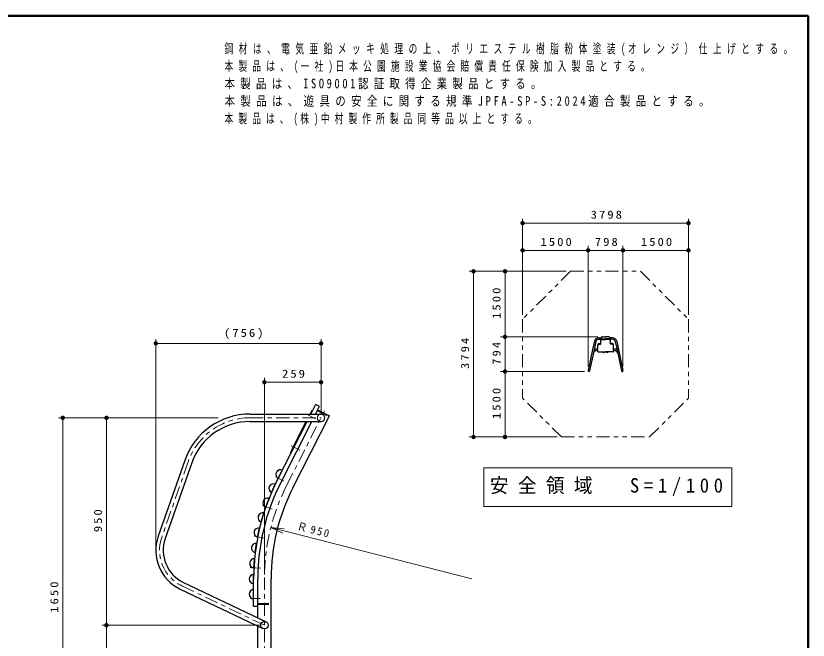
# Model space of a CAD drawing. Units: millimetres on the paper, scale 1:20, with parts at other scales. Extents: x 1381 to 1746, y 408 to 677.
# Drawn here: x 1564.8 to 1746.2, y 534 to 677 of the extents above; entities that cross this region are included whole.
import ezdxf

# ---------------------------------------------------------------- set-up
doc = ezdxf.new("R2010")
doc.units = ezdxf.units.MM
for name, pattern in [('USER1', [4.5, 2.5, -2]), ('USER2', [6, 3, -1, 1, -1]), ('USER3', [8, 3, -1, 1, -1, 1, -1])]:
    doc.linetypes.add(name, pattern=pattern)
doc.layers.add('LY_1', color=7, linetype='Continuous', lineweight=13)
doc.styles.add('ＭＳ ゴシック', font='')
doc.styles.get('ＭＳ ゴシック').set_extended_font_data('MS Gothic')

# ---------------------------------------------------------------- blocks, each defined once
blk = doc.blocks.new('filled_dot')
at = {"color": 0, "linetype": 'Continuous', "lineweight": -2, "const_width": 1.25}
blk.add_lwpolyline([(-0.625, 0, 1), (0.625, 0, 1)], format="xyb", close=True, dxfattribs=at)
blk = doc.blocks.new('open_arrow')
at = {"color": 0, "linetype": 'Continuous', "lineweight": -2}
blk.add_lwpolyline([(7.5, 1.25), (0, 0), (7.5, -1.25)], dxfattribs=at)

msp = doc.modelspace()

# ---------------------------------------------------------------- linework, layer by layer
at = {"layer": 'LY_1', "lineweight": 50}
for p, q in [((1746.212, 677), (1381.212, 677)), ((1746.212, 420), (1746.212, 677))]:
    msp.add_line(p, q, dxfattribs=at)
at = {"layer": 'LY_1'}
for p, q in [((1680.837, 608.512), (1680.837, 630.53)), ((1680.837, 629.53), (1718.817, 629.53)), ((1718.817, 608.512), (1718.817, 630.53)), ((1680.837, 608.512), (1680.837, 624.301)), ((1695.837, 596.729), (1695.837, 624.301)), ((1703.817, 596.729), (1703.817, 624.301)), ((1680.837, 623.301), (1695.837, 623.301)), ((1695.837, 623.301), (1703.817, 623.301)), ((1703.817, 623.301), (1718.817, 623.301)), ((1690.822, 618.497), (1668.607, 618.497)), ((1669.607, 580.559), (1669.607, 618.497)), ((1690.822, 618.497), (1675.815, 618.497)), ((1676.815, 603.497), (1676.815, 618.497)), ((1596.883, 555.6), (1596.883, 602.993)), ((1634.702, 585.956), (1634.702, 602.993)), ((1698.077, 603.497), (1675.815, 603.497)), ((1676.815, 595.559), (1676.815, 603.497)), ((1596.883, 601.993), (1634.702, 601.993)), ((1699.579, 599.907), (1699.325, 599.907)), ((1700.075, 599.907), (1700.329, 599.907)), ((1695.007, 595.559), (1675.815, 595.559)), ((1676.815, 580.559), (1676.815, 595.559)), ((1621.735, 549.055), (1621.735, 594.104)), ((1621.735, 593.104), (1634.702, 593.104)), ((1634.702, 585.956), (1634.702, 594.104)), ((1611.145, 584.956), (1574.58, 584.956)), ((1575.58, 502.456), (1575.58, 584.956)), ((1604.358, 584.956), (1584.58, 584.956)), ((1585.58, 537.456), (1585.58, 584.956)), ((1688.723, 580.559), (1668.607, 580.559)), ((1688.723, 580.559), (1675.815, 580.559)), ((1671.944, 573.47), (1671.944, 564.67)), ((1728.744, 573.47), (1671.944, 573.47)), ((1728.744, 564.67), (1728.744, 573.47)), ((1671.944, 564.67), (1728.744, 564.67)), ((1669.235, 548.055), (1623.209, 559.798)), ((1620.735, 537.456), (1584.58, 537.456)), ((1585.58, 502.456), (1585.58, 537.456))]:
    msp.add_line(p, q, dxfattribs=at)
at = {"layer": 'LY_1', "linetype": 'USER3'}
for p, q in [((1691.822, 618.497), (1680.837, 607.512)), ((1691.822, 618.497), (1707.832, 618.497)), ((1707.832, 618.497), (1718.817, 607.512)), ((1680.837, 607.512), (1680.837, 589.445)), ((1718.817, 607.512), (1718.817, 589.445)), ((1689.723, 580.559), (1680.837, 589.445)), ((1709.93, 580.559), (1718.817, 589.445)), ((1689.723, 580.559), (1709.93, 580.559))]:
    msp.add_line(p, q, dxfattribs=at)
at = {"layer": 'LY_1', "lineweight": 25}
for p, q in [((1697.276, 602.517), (1696.859, 600.557)), ((1697.609, 602.446), (1697.192, 600.486)), ((1698.225, 603.285), (1698.774, 603.285)), ((1698.225, 602.945), (1698.774, 602.945)), ((1698.727, 601.875), (1698.727, 602.793)), ((1698.774, 602.886), (1698.774, 603.227)), ((1699.027, 603.065), (1699.827, 603.065)), ((1699.027, 602.896), (1699.827, 602.896)), ((1699.077, 603.497), (1699.827, 603.497)), ((1700.577, 603.497), (1699.827, 603.497)), ((1700.627, 603.065), (1699.827, 603.065)), ((1700.627, 602.896), (1699.827, 602.896)), ((1701.429, 603.285), (1700.879, 603.285)), ((1700.879, 602.886), (1700.879, 603.227)), ((1701.429, 602.945), (1700.879, 602.945)), ((1700.927, 601.875), (1700.927, 602.793)), ((1702.045, 602.446), (1702.462, 600.486)), ((1702.378, 602.517), (1702.794, 600.557)), ((1696.859, 600.557), (1695.841, 595.764)), ((1697.192, 600.486), (1696.173, 595.694)), ((1698.027, 600.691), (1697.835, 600.691)), ((1698.027, 600.079), (1698.027, 601.694)), ((1698.327, 601.994), (1698.677, 601.994)), ((1698.327, 601.825), (1698.677, 601.825)), ((1701.327, 601.994), (1700.977, 601.994)), ((1701.327, 601.825), (1700.977, 601.825)), ((1701.627, 600.079), (1701.627, 601.694)), ((1701.627, 600.691), (1701.818, 600.691)), ((1702.462, 600.486), (1703.481, 595.694)), ((1702.794, 600.557), (1703.813, 595.764)), ((1698.027, 600.351), (1697.835, 600.351)), ((1698.077, 600.029), (1699.827, 600.029)), ((1701.577, 600.029), (1699.827, 600.029)), ((1701.627, 600.351), (1701.818, 600.351)), ((1632.372, 585.806), (1633.433, 587.895)), ((1633.635, 587.961), (1634.215, 587.667)), ((1632.187, 585.806), (1632.335, 586.098)), ((1632.243, 585.806), (1632.719, 586.744)), ((1633.438, 585.806), (1634.28, 587.465)), ((1633.915, 586.746), (1636.612, 585.376)), ((1618.453, 585.806), (1634.702, 585.806)), ((1618.453, 584.106), (1634.702, 584.106)), ((1624.69, 570.682), (1631.509, 584.106)), ((1625.537, 570.252), (1632.574, 584.106)), ((1627.738, 576.937), (1631.38, 584.106)), ((1628.033, 577.628), (1631.324, 584.106)), ((1628.234, 568.882), (1636.612, 585.376)), ((1603.49, 575.184), (1597.434, 557.849)), ((1605.095, 574.623), (1599.039, 557.288)), ((1624.87, 571.059), (1625.901, 572.946)), ((1623.342, 567.835), (1624.235, 569.791)), ((1622.048, 564.51), (1622.799, 566.525)), ((1620.994, 561.102), (1621.6, 563.164)), ((1620.186, 557.626), (1620.643, 559.727)), ((1619.628, 554.102), (1619.934, 556.23)), ((1619.323, 550.547), (1619.476, 552.692)), ((1619.272, 541.806), (1619.272, 549.13)), ((1620.222, 539.121), (1620.222, 548.055)), ((1623.247, 482.456), (1623.247, 548.055)), ((1603.219, 547.247), (1622.101, 538.223)), ((1602.486, 545.713), (1621.368, 536.689)), ((1619.272, 541.806), (1620.222, 541.806)), ((1620.222, 482.456), (1620.222, 537.237))]:
    msp.add_line(p, q, dxfattribs=at)
at = {"layer": 'LY_1', "linetype": 'USER2'}
for p, q in [((1626.885, 569.567), (1635.506, 586.539)), ((1618.453, 584.956), (1634.702, 584.956)), ((1631.517, 585.682), (1633.464, 584.693)), ((1627.894, 578.55), (1629.841, 577.561)), ((1604.292, 574.903), (1598.237, 557.568)), ((1624.27, 571.417), (1626.218, 570.428)), ((1621.292, 564.835), (1623.539, 564.049)), ((1619.391, 557.84), (1621.728, 557.382)), ((1618.506, 550.646), (1620.884, 550.525)), ((1621.735, 473.569), (1621.735, 548.055)), ((1602.853, 546.48), (1621.735, 537.456)), ((1618.605, 543.556), (1620.76, 543.556))]:
    msp.add_line(p, q, dxfattribs=at)
at = {"layer": 'LY_1', "linetype": 'USER1'}
for p, q in [((1633.813, 586.545), (1636.51, 585.175)), ((1620.222, 542.456), (1623.247, 542.456)), ((1620.222, 542.231), (1623.247, 542.231))]:
    msp.add_line(p, q, dxfattribs=at)
at = {"layer": 'LY_1', "lineweight": 25}
for points in [[(1698.727, 602.793), (1698.731, 602.836), (1698.742, 602.877), (1698.76, 602.917), (1698.784, 602.953), (1698.815, 602.985), (1698.851, 603.013), (1698.891, 603.035), (1698.934, 603.052), (1698.98, 603.062), (1699.027, 603.065)], [(1698.727, 602.624), (1698.731, 602.666), (1698.742, 602.708), (1698.76, 602.747), (1698.784, 602.784), (1698.815, 602.816), (1698.851, 602.844), (1698.891, 602.866), (1698.934, 602.882), (1698.98, 602.892), (1699.027, 602.896)], [(1699.077, 603.497), (1699.035, 603.494), (1698.994, 603.487), (1698.955, 603.474), (1698.918, 603.457), (1698.884, 603.435), (1698.853, 603.409), (1698.827, 603.38), (1698.806, 603.348), (1698.79, 603.313), (1698.78, 603.277), (1698.775, 603.24), (1698.776, 603.203), (1698.782, 603.166), (1698.795, 603.13), (1698.812, 603.096), (1698.835, 603.065)], [(1700.577, 603.497), (1700.619, 603.494), (1700.66, 603.487), (1700.699, 603.474), (1700.736, 603.457), (1700.77, 603.435), (1700.8, 603.409), (1700.826, 603.38), (1700.848, 603.348), (1700.864, 603.313), (1700.874, 603.277), (1700.879, 603.24), (1700.878, 603.203), (1700.871, 603.166), (1700.859, 603.13), (1700.841, 603.096), (1700.819, 603.065)], [(1700.927, 602.793), (1700.923, 602.836), (1700.912, 602.877), (1700.894, 602.917), (1700.87, 602.953), (1700.839, 602.985), (1700.803, 603.013), (1700.763, 603.035), (1700.72, 603.052), (1700.674, 603.062), (1700.627, 603.065)], [(1700.927, 602.624), (1700.923, 602.666), (1700.912, 602.708), (1700.894, 602.747), (1700.87, 602.784), (1700.839, 602.816), (1700.803, 602.844), (1700.763, 602.866), (1700.72, 602.882), (1700.674, 602.892), (1700.627, 602.896)]]:
    msp.add_lwpolyline(points, dxfattribs=at)
msp.add_circle((1621.735, 537.456), 0.85, dxfattribs=at)
for centre, radius, start, end in [((1698.225, 602.315), 0.97, 90, 168), ((1698.225, 602.315), 0.63, 90, 168), ((1701.429, 602.315), 0.97, 12, 90), ((1701.429, 602.315), 0.63, 12, 90), ((1697.835, 599.521), 1.17, 90, 123.18626), ((1698.327, 601.694), 0.3, 90, 180), ((1698.327, 601.525), 0.3, 90, 180), ((1698.677, 602.044), 0.05, 270, 0), ((1698.677, 601.875), 0.05, 270, 0), ((1700.977, 602.044), 0.05, 180, 270), ((1700.977, 601.875), 0.05, 180, 270), ((1701.327, 601.694), 0.3, 0, 90), ((1701.327, 601.525), 0.3, 0, 90), ((1701.818, 599.521), 1.17, 56.81374, 90), ((1697.835, 599.521), 0.83, 90, 168), ((1698.077, 600.079), 0.05, 180, 270), ((1701.577, 600.079), 0.05, 270, 0), ((1701.818, 599.521), 0.83, 12, 90), ((1696.007, 595.729), 0.17, 168, 348), ((1703.647, 595.729), 0.17, 192, 12), ((1633.567, 587.827), 0.15, 63.07098, 153.07098), ((1634.147, 587.533), 0.15, 333.07098, 63.07098), ((1618.453, 569.956), 15.85, 90, 160.74373), ((1618.453, 569.956), 14.15, 90, 160.74373), ((1634.702, 584.956), 0.85, 270, 90), ((1625.43, 571.978), 1.076, 64.08727, 238.63156), ((1669.235, 548.055), 49.962, 153.07098, 180), ((1669.235, 548.055), 49.013, 153.07098, 180), ((1623.835, 568.792), 1.076, 68.17878, 242.72307), ((1669.235, 548.055), 45.987, 153.07098, 180), ((1622.471, 565.5), 1.076, 72.2703, 246.81458), ((1621.346, 562.119), 1.076, 76.36181, 250.9061), ((1620.464, 558.666), 1.076, 80.45332, 254.99761), ((1606.733, 554.6), 9.85, 160.74373, 244.45783), ((1606.733, 554.6), 8.15, 160.74373, 244.45783), ((1619.832, 555.159), 1.076, 84.54483, 259.08912), ((1619.451, 551.616), 1.076, 88.63634, 263.18063), ((1619.323, 548.055), 1.076, 92.72786, 267.27215), ((1619.323, 544.555), 1.076, 92.72786, 267.27215)]:
    msp.add_arc(centre, radius, start, end, dxfattribs=at)
at = {"layer": 'LY_1'}
for centre in [(1699.452, 600.05), (1700.202, 600.05)]:
    msp.add_arc(centre, 0.191, 186.35966, 353.64034, dxfattribs=at)
at = {"layer": 'LY_1', "linetype": 'USER2'}
for centre, radius, start, end in [((1618.453, 569.956), 15, 90, 160.74373), ((1669.235, 548.055), 47.5, 153.07098, 180), ((1606.733, 554.6), 9, 160.74373, 244.45783)]:
    msp.add_arc(centre, radius, start, end, dxfattribs=at)
at = {"layer": 'LY_1', "linetype": 'USER1'}
msp.add_arc((1634.702, 584.956), 0.85, 90, 270, dxfattribs=at)

# ---------------------------------------------------------------- block references
at = {"layer": 'LY_1', "xscale": 0.4, "yscale": 0.4}
for p in [(1680.837, 629.53), (1680.837, 623.301), (1695.837, 623.301), (1703.817, 623.301), (1596.883, 601.993), (1621.735, 593.104)]:
    msp.add_blockref('filled_dot', p, dxfattribs=at)
for name, p, rotation in [('filled_dot', (1718.817, 629.53), 180), ('filled_dot', (1695.837, 623.301), 180), ('filled_dot', (1703.817, 623.301), 180), ('filled_dot', (1718.817, 623.301), 180), ('filled_dot', (1669.607, 618.497), 270), ('filled_dot', (1676.815, 618.497), 270), ('filled_dot', (1676.815, 603.497), 270), ('filled_dot', (1676.815, 603.497), 90), ('filled_dot', (1634.702, 601.993), 180), ('filled_dot', (1676.815, 595.559), 270), ('filled_dot', (1676.815, 595.559), 90), ('filled_dot', (1634.702, 593.104), 180), ('filled_dot', (1575.58, 584.956), 270), ('filled_dot', (1585.58, 584.956), 270), ('filled_dot', (1669.607, 580.559), 90), ('filled_dot', (1676.815, 580.559), 90), ('open_arrow', (1623.209, 559.798), 345.7), ('filled_dot', (1585.58, 537.456), 270), ('filled_dot', (1585.58, 537.456), 90)]:
    msp.add_blockref(name, p, dxfattribs=dict(at, rotation=rotation))

# ---------------------------------------------------------------- texts
at = {"layer": 'LY_1', "style": 'ＭＳ ゴシック'}
for s, insert, char_height, attachment_point in [('\\T1.62;\\W0.65;鋼材は、電気亜鉛メッキ処理の上、ポリエステル樹脂粉体塗装(オレンジ）仕上げとする。', (1612.6, 670.609), 2.199, 1), ('\\T1.59;\\W0.65;本製品は、(一社)日本公園施設業協会賠償責任保険加入製品とする。', (1612.6, 666.609), 2.199, 1), ('\\T1.5;\\W0.8;本製品は、ISO9001認証取得企業製品とする。', (1612.6, 662.609), 2.199, 1), ('\\T1.51;\\W0.8;本製品は、遊具の安全に関する規準JPFA-SP-S:2024適合製品とする。', (1612.6, 658.609), 2.199, 1), ('\\T1.58;\\W0.65;本製品は、(株)中村製作所製品同等品以上とする。', (1612.6, 654.609), 2.199, 1), ('\\T1.33;\\W1.15;3798', (1700.244, 630.53), 1.833, 8), ('\\T1.33;\\W1.15;1500', (1688.758, 624.301), 1.833, 8), ('\\T1.33;\\W1.15;798', (1700.244, 624.301), 1.833, 8), ('\\T1.33;\\W1.15;1500', (1711.738, 624.301), 1.833, 8), ('\\T1.33;\\W1.15;(756)', (1617.246, 602.993), 1.833, 8), ('\\T1.33;\\W1.15;259', (1628.635, 594.104), 1.833, 8), ('\\T1.5;\\W0.95;安全領域\u3000S=1/100', (1673.344, 569.07), 3.299, 4)]:
    msp.add_mtext(s, dxfattribs=dict(at, insert=insert, char_height=char_height, attachment_point=attachment_point))
at = {"layer": 'LY_1', "char_height": 1.833, "attachment_point": 8, "style": 'ＭＳ ゴシック'}
for s, insert, rotation in [('\\T1.33;\\W1.15;1500', (1675.815, 611.418), 90), ('\\T1.33;\\W1.15;3794', (1668.607, 599.945), 90), ('\\T1.33;\\W1.15;794', (1675.815, 599.945), 90), ('\\T1.33;\\W1.15;1500', (1675.815, 588.48), 90), ('\\T1.33;\\W1.15;950', (1584.58, 561.622), 90), ('\\T1.33;\\W0.95;Ｒ950', (1632.842, 558.373), 345.687), ('\\T1.33;\\W1.15;1650', (1574.58, 544.13), 90)]:
    msp.add_mtext(s, dxfattribs=dict(at, insert=insert, rotation=rotation))

doc.saveas('drawing.dxf')
